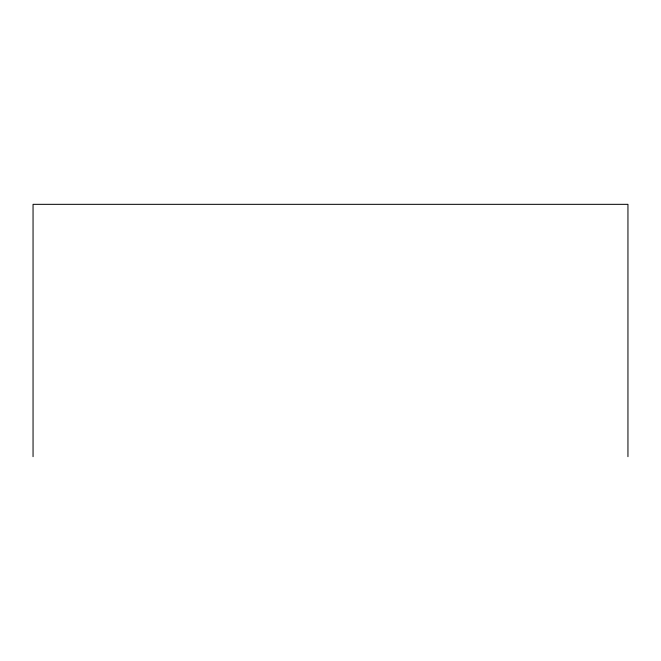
<?xml version="1.0" encoding="UTF-8"?>
<svg xmlns="http://www.w3.org/2000/svg" width="661" height="661" viewBox="0 0 661 661"><rect width="100%" height="100%" fill="white"/><g stroke="black" fill="none" stroke-linecap="round" stroke-linejoin="round"><path stroke-width="0.99" d="M627.95 456.668L627.95 204.332L33.05 204.332L33.05 456.668"/></g></svg>
